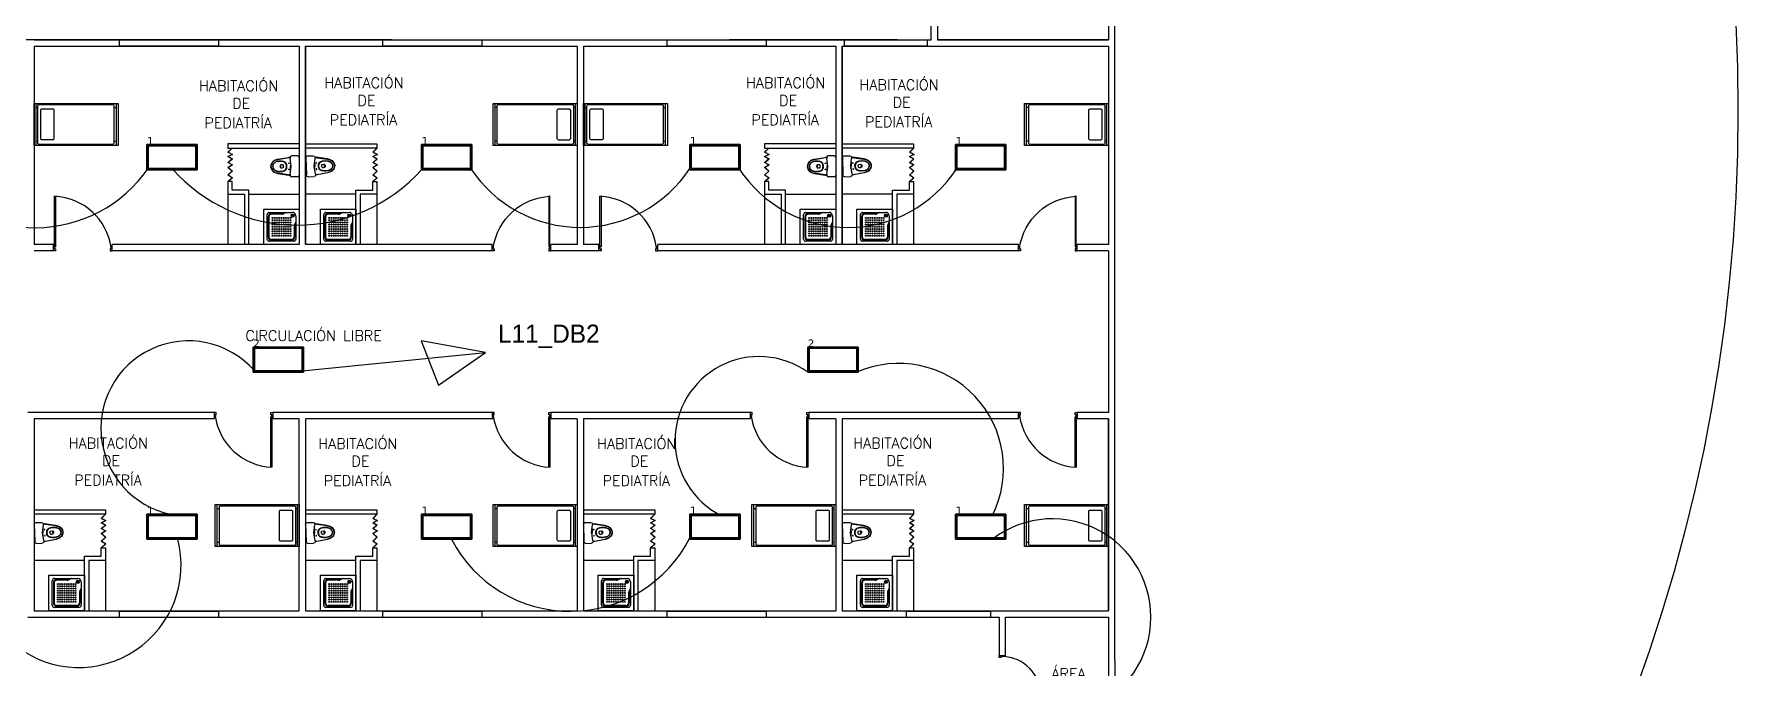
# Model space of a CAD drawing. Header units: metres. Extents: x -24 to 527, y -154 to 95.
# Drawn here: x 68.21 to 108.77, y 16.64 to 31.73 of the extents above; entities that cross this region are included whole.
import ezdxf

# ---------------------------------------------------------------- set-up
doc = ezdxf.new("R2010")
doc.units = ezdxf.units.M
doc.header["$MEASUREMENT"] = 0
for name, color, linetype in [('AN-TEXTO', 3, 'Continuous'), ('AR-MOBILIRIO', 1, 'Continuous'), ('AR-MUROS', 6, 'Continuous'), ('AR-PUERTAS', 2, 'Continuous'), ('AR-VENTANAS', 2, 'Continuous'), ('S.H.', 2, 'Continuous')]:
    doc.layers.add(name, color=color, linetype=linetype)
doc.styles.add('REGULAR-2.5', font='romans.shx', dxfattribs={"height": 2.5})
doc.styles.add('TableTextStyle', font='')
doc.styles.get('TableTextStyle').set_extended_font_data('VERDANA.TTF')

# ---------------------------------------------------------------- blocks, each defined once
blk = doc.blocks.new('31643339')
at = {"layer": 'AR-MOBILIRIO'}
for p, q in [((0.038, 0.5), (0.038, -0.5)), ((1.95, 0.5), (1.95, -0.5)), ((0.038, 0.4), (0.087, 0.4)), ((1.9, 0.4), (1.95, 0.4)), ((0.038, -0.4), (0.087, -0.4)), ((1.9, -0.4), (1.95, -0.4))]:
    blk.add_line(p, q, dxfattribs=at)
blk.add_lwpolyline([(0, -0.5), (0, 0.5), (2, 0.5), (2, -0.5)], close=True, dxfattribs=at)
for points in [[(1.87, 0.475, -0.414214), (1.9, 0.445), (1.9, -0.445, -0.414214), (1.87, -0.475), (0.117, -0.475, -0.414214), (0.087, -0.445), (0.087, 0.445, -0.414214), (0.117, 0.475)], [(0.15, -0.332, 0.414214), (0.18, -0.362), (0.447, -0.362, 0.414214), (0.477, -0.332), (0.477, 0.333, 0.414214), (0.447, 0.363), (0.18, 0.363, 0.414214), (0.15, 0.333)]]:
    blk.add_lwpolyline(points, format="xyb", close=True, dxfattribs=at)
blk = doc.blocks.new('AR-PUERTA 2')
at = {"layer": 'AR-PUERTAS', "linetype": 'Continuous'}
for points in [[(-1.354, -0.058), (-1.354, -0.008), (-1.329, -0.008), (-1.329, 0.042), (-1.379, 0.042), (-1.379, -0.058)], [(-0.029, -0.008), (-0.029, 0.042), (0.021, 0.042), (0.021, -0.058), (-0.004, -0.058), (-0.004, -0.008)], [(-0.004, -0.058), (-0.004, -1.258), (-0.029, -1.258), (-0.029, -0.058)]]:
    blk.add_lwpolyline(points, close=True, dxfattribs=at)
blk.add_arc((0.061, 0.169), 1.428, 188.1236, 267.3924, dxfattribs=at)
blk = doc.blocks.new('AR-PUERTA ACORDION')
at = {"layer": 'AR-PUERTAS'}
blk.add_lwpolyline([(-0.386, 0.049), (-0.288, -0.046), (-0.235, 0.057), (-0.185, -0.044), (-0.129, 0.054), (-0.046, -0.045), (0.01, 0.056), (0.073, -0.046), (0.158, 0.053), (0.252, -0.046), (0.317, 0.054), (0.41, -0.047), (0.41, -0.054), (0.318, 0.046), (0.253, -0.054), (0.158, 0.046), (0.072, -0.054), (0.01, 0.046), (-0.045, -0.054), (-0.128, 0.046), (-0.185, -0.054), (-0.235, 0.046), (-0.287, -0.054), (-0.39, 0.046)], close=True, dxfattribs=at)
blk = doc.blocks.new('A$C05366594')
at = {"layer": 'AR-MOBILIRIO', "linetype": 'Continuous'}
for p, q in [((0, 0), (0, 0.72)), ((0, 0.72), (0.72, 0.72)), ((0.72, 0.72), (0.72, 0)), ((0.068, 0.113), (0.068, 0.608)), ((0.09, 0.563), (0.09, 0.158)), ((0.113, 0.653), (0.585, 0.653)), ((0.367, 0.63), (0.158, 0.63)), ((0.428, 0.653), (0.397, 0.637)), ((0.63, 0.367), (0.63, 0.158)), ((0.653, 0.428), (0.637, 0.397)), ((0.653, 0.585), (0.653, 0.113)), ((0.72, 0), (0, 0)), ((0.608, 0.068), (0.113, 0.068)), ((0.563, 0.09), (0.158, 0.09))]:
    blk.add_line(p, q, dxfattribs=at)
at = {"layer": 'AR-MOBILIRIO', "color": 250}
for p, q in [((0.104, 0.563), (0.104, 0.158)), ((0.367, 0.617), (0.158, 0.617)), ((0.458, 0.653), (0.403, 0.625)), ((0.617, 0.367), (0.617, 0.158)), ((0.653, 0.458), (0.625, 0.403)), ((0.563, 0.104), (0.158, 0.104))]:
    blk.add_line(p, q, dxfattribs=at)
at = {"layer": 'AR-MOBILIRIO', "linetype": 'Continuous'}
for centre, major_axis, start_param, end_param in [((0.113, 0.608), (0.0318, 0.0318), 0.785398, 2.356194), ((0.158, 0.563), (0.0477, 0.0477), 0.785398, 2.356194), ((0.367, 0.698), (0.0477, 0.0477), 3.926991, 4.390638), ((0.585, 0.585), (0.0477, 0.0477), 5.497787, 7.068583), ((0.698, 0.367), (-0.0477, 0.0477), 0.321751, 0.785398), ((0.113, 0.113), (-0.0318, 0.0318), 0.785398, 2.356194), ((0.158, 0.158), (-0.0477, 0.0477), 0.785398, 2.356194), ((0.158, 0.158), (-0.0477, 0.0477), 0.785398, 2.356194), ((0.563, 0.158), (0.0477, 0.0477), 3.926991, 5.497787), ((0.608, 0.113), (-0.0318, 0.0318), 2.356194, 3.926991)]:
    blk.add_ellipse(centre, major_axis=major_axis, ratio=1, start_param=start_param, end_param=end_param, dxfattribs=at)
at = {"layer": 'AR-MOBILIRIO', "color": 250}
for centre, major_axis, start_param, end_param in [((0.158, 0.563), (-0.0382, 0.0382), -0.785398, 0.785398), ((0.18, 0.54), (-0.00636, 0.00636), -0.785398, 5.497787), ((0.18, 0.495), (-0.00636, 0.00636), -0.785398, 5.497787), ((0.18, 0.45), (-0.00636, 0.00636), -0.785398, 5.497787), ((0.18, 0.405), (-0.00636, 0.00636), -0.785398, 5.497787), ((0.18, 0.36), (-0.00636, 0.00636), -0.785398, 5.497787), ((0.225, 0.54), (0.00636, 0.00636), 0.785398, 7.068583), ((0.225, 0.495), (0.00636, 0.00636), 0.785398, 7.068583), ((0.225, 0.45), (0.00636, 0.00636), 0.785398, 7.068583), ((0.225, 0.405), (0.00636, 0.00636), 0.785398, 7.068583), ((0.225, 0.36), (0.00636, 0.00636), 0.785398, 7.068583), ((0.27, 0.54), (0.00636, 0.00636), 0.785398, 7.068583), ((0.27, 0.495), (0.00636, 0.00636), 0.785398, 7.068583), ((0.27, 0.45), (0.00636, 0.00636), 0.785398, 7.068583), ((0.27, 0.405), (0.00636, 0.00636), 0.785398, 7.068583), ((0.27, 0.36), (0.00636, 0.00636), 0.785398, 7.068583), ((0.315, 0.54), (-0.00636, 0.00636), -0.785398, 5.497787), ((0.315, 0.495), (-0.00636, 0.00636), -0.785398, 5.497787), ((0.315, 0.45), (-0.00636, 0.00636), -0.785398, 5.497787), ((0.315, 0.36), (-0.00636, 0.00636), -0.785398, 5.497787), ((0.315, 0.405), (-0.00636, 0.00636), -0.785398, 5.497787), ((0.36, 0.54), (-0.00636, 0.00636), -0.785398, 5.497787), ((0.36, 0.495), (-0.00636, 0.00636), -0.785398, 5.497787), ((0.36, 0.45), (-0.00636, 0.00636), -0.785398, 5.497787), ((0.36, 0.405), (-0.00636, 0.00636), -0.785398, 5.497787), ((0.36, 0.36), (-0.00636, 0.00636), -0.785398, 5.497787), ((0.367, 0.698), (0.0573, 0.0573), 3.926991, 4.390638), ((0.405, 0.54), (-0.00636, 0.00636), -0.785398, 5.497787), ((0.405, 0.495), (-0.00636, 0.00636), -0.785398, 5.497787), ((0.405, 0.45), (-0.00636, 0.00636), -0.785398, 5.497787), ((0.405, 0.405), (-0.00636, 0.00636), -0.785398, 5.497787), ((0.405, 0.36), (-0.00636, 0.00636), -0.785398, 5.497787), ((0.45, 0.54), (0.00636, 0.00636), 0.785398, 7.068583), ((0.45, 0.495), (0.00636, 0.00636), 0.785398, 7.068583), ((0.45, 0.45), (0.00636, 0.00636), 0.785398, 7.068583), ((0.45, 0.405), (0.00636, 0.00636), 0.785398, 7.068583), ((0.45, 0.36), (0.00636, 0.00636), 0.785398, 7.068583), ((0.495, 0.54), (0.00636, 0.00636), 0.785398, 7.068583), ((0.495, 0.495), (0.00636, 0.00636), 0.785398, 7.068583), ((0.495, 0.45), (0.00636, 0.00636), 0.785398, 7.068583), ((0.495, 0.405), (0.00636, 0.00636), 0.785398, 7.068583), ((0.495, 0.36), (0.00636, 0.00636), 0.785398, 7.068583), ((0.54, 0.54), (-0.00636, 0.00636), -0.785398, 5.497787), ((0.54, 0.495), (-0.00636, 0.00636), -0.785398, 5.497787), ((0.54, 0.45), (-0.00636, 0.00636), -0.785398, 5.497787), ((0.54, 0.36), (-0.00636, 0.00636), -0.785398, 5.497787), ((0.54, 0.405), (-0.00636, 0.00636), -0.785398, 5.497787), ((0.585, 0.585), (0.0223, 0.0223), 0.785398, 7.068583), ((0.585, 0.585), (-0.00955, 0.00955), -0.785398, 5.497787), ((0.576, 0.585), (0.00286, 0.00286), 0.785398, 7.068583), ((0.581, 0.592), (0.00286, 0.00286), 0.785398, 7.068583), ((0.581, 0.578), (0.00286, 0.00286), 0.785398, 7.068583), ((0.589, 0.592), (0.00286, 0.00286), 0.785398, 7.068583), ((0.589, 0.578), (0.00286, 0.00286), 0.785398, 7.068583), ((0.594, 0.585), (0.00286, 0.00286), 0.785398, 7.068583), ((0.698, 0.367), (-0.0573, 0.0573), 0.321751, 0.785398), ((0.158, 0.158), (-0.0382, 0.0382), 0.785398, 2.356194), ((0.158, 0.158), (0.0382, 0.0382), 2.356194, 3.926991), ((0.18, 0.315), (-0.00636, 0.00636), -0.785398, 5.497787), ((0.18, 0.27), (-0.00636, 0.00636), -0.785398, 5.497787), ((0.18, 0.225), (-0.00636, 0.00636), -0.785398, 5.497787), ((0.18, 0.18), (-0.00636, 0.00636), -0.785398, 5.497787), ((0.225, 0.315), (0.00636, 0.00636), 0.785398, 7.068583), ((0.225, 0.27), (0.00636, 0.00636), 0.785398, 7.068583), ((0.225, 0.225), (0.00636, 0.00636), 0.785398, 7.068583), ((0.225, 0.18), (0.00636, 0.00636), 0.785398, 7.068583), ((0.27, 0.315), (0.00636, 0.00636), 0.785398, 7.068583), ((0.27, 0.27), (0.00636, 0.00636), 0.785398, 7.068583), ((0.27, 0.225), (0.00636, 0.00636), 0.785398, 7.068583), ((0.27, 0.18), (0.00636, 0.00636), 0.785398, 7.068583), ((0.315, 0.315), (-0.00636, 0.00636), -0.785398, 5.497787), ((0.315, 0.27), (-0.00636, 0.00636), -0.785398, 5.497787), ((0.315, 0.225), (-0.00636, 0.00636), -0.785398, 5.497787), ((0.315, 0.18), (-0.00636, 0.00636), -0.785398, 5.497787), ((0.36, 0.315), (-0.00636, 0.00636), -0.785398, 5.497787), ((0.36, 0.27), (-0.00636, 0.00636), -0.785398, 5.497787), ((0.36, 0.225), (-0.00636, 0.00636), -0.785398, 5.497787), ((0.36, 0.18), (-0.00636, 0.00636), -0.785398, 5.497787), ((0.405, 0.315), (-0.00636, 0.00636), -0.785398, 5.497787), ((0.405, 0.27), (-0.00636, 0.00636), -0.785398, 5.497787), ((0.405, 0.225), (-0.00636, 0.00636), -0.785398, 5.497787), ((0.405, 0.18), (-0.00636, 0.00636), -0.785398, 5.497787), ((0.45, 0.315), (0.00636, 0.00636), 0.785398, 7.068583), ((0.45, 0.27), (0.00636, 0.00636), 0.785398, 7.068583), ((0.45, 0.225), (0.00636, 0.00636), 0.785398, 7.068583), ((0.45, 0.18), (0.00636, 0.00636), 0.785398, 7.068583), ((0.495, 0.315), (0.00636, 0.00636), 0.785398, 7.068583), ((0.495, 0.27), (0.00636, 0.00636), 0.785398, 7.068583), ((0.495, 0.225), (0.00636, 0.00636), 0.785398, 7.068583), ((0.495, 0.18), (0.00636, 0.00636), 0.785398, 7.068583), ((0.54, 0.315), (-0.00636, 0.00636), -0.785398, 5.497787), ((0.54, 0.27), (-0.00636, 0.00636), -0.785398, 5.497787), ((0.54, 0.225), (-0.00636, 0.00636), -0.785398, 5.497787), ((0.54, 0.18), (-0.00636, 0.00636), -0.785398, 5.497787), ((0.563, 0.158), (0.0382, 0.0382), 3.926991, 5.497787)]:
    blk.add_ellipse(centre, major_axis=major_axis, ratio=1, start_param=start_param, end_param=end_param, dxfattribs=at)
blk = doc.blocks.new('1p-toppiece')
at = {"layer": 'AR-MOBILIRIO'}
for p, q in [((-0.532, 0.174), (-0.265, 0.22)), ((-0.232, 0.219), (-0.531, 0.169)), ((-0.485, 0.003), (-0.485, 0.003)), ((-0.485, 0.003), (-0.485, 0.003)), ((-0.485, 0.003), (-0.485, 0.003)), ((-0.485, 0.003), (-0.485, 0.003)), ((-0.485, 0.003), (-0.485, 0.003)), ((-0.485, 0.003), (-0.485, 0.003)), ((-0.485, 0.003), (-0.485, 0.003)), ((-0.485, 0.003), (-0.485, 0.003)), ((-0.406, 0.039), (-0.443, 0.044)), ((-0.232, 0.22), (-0.232, 0.195)), ((-0.205, 0.008), (-0.232, 0.195)), ((-0.218, 0.098), (-0.218, 0.003)), ((-0.218, -0.093), (-0.218, 0.003)), ((-0.047, 0.26), (-0.192, 0.26)), ((-0.007, 0.22), (-0.007, -0.214)), ((-0.532, -0.169), (-0.265, -0.215)), ((-0.232, -0.214), (-0.531, -0.163)), ((-0.406, -0.034), (-0.443, -0.039)), ((-0.232, -0.189), (-0.205, -0.003)), ((-0.232, -0.189), (-0.232, -0.214)), ((-0.047, -0.254), (-0.192, -0.254))]:
    blk.add_line(p, q, dxfattribs=at)
blk.add_lwpolyline([(-0.467, -0.009, 0.139005), (-0.464, -0.009, 0.107089), (-0.461, -0.006, 0.080212), (-0.46, -0.002, 0.06796), (-0.459, 0.003, 0.06796), (-0.46, 0.007, 0.080212), (-0.461, 0.011, 0.107089), (-0.464, 0.014, 0.139005), (-0.467, 0.015, 0.139005), (-0.47, 0.014, 0.107089), (-0.473, 0.011, 0.080212), (-0.474, 0.007, 0.06796), (-0.475, 0.003, 0.06796), (-0.474, -0.002, 0.080212), (-0.473, -0.006, 0.107089), (-0.47, -0.009, 0.139005)], format="xyb", close=True, dxfattribs=at)
for centre in [(-0.26, 0.078), (-0.26, -0.072)]:
    blk.add_circle(centre, 0.008, dxfattribs=at)
for centre, radius, start, end in [((-0.545, -0.004), 0.165, 137.5273, 177.8064), ((-0.545, 0.009), 0.165, 182.1936, 222.4727), ((-0.545, -0.004), 0.159, 137.1746, 177.7477), ((-0.545, 0.009), 0.159, 182.2523, 222.8254), ((-0.518, -0.034), 0.206, 106.927, 136.493), ((-0.541, -0.003), 0.122, 134.1142, 177.24), ((-0.541, 0.008), 0.122, 182.76, 225.8858), ((-0.518, -0.034), 0.2, 106.5054, 136.1127), ((-0.541, -0.003), 0.115, 133.4423, 177.1285), ((-0.541, 0.008), 0.115, 182.8715, 226.5577), ((-0.519, -0.031), 0.157, 102.7254, 132.8308), ((-0.52, -0.03), 0.15, 101.8667, 132.1155), ((-0.482, -0.117), 0.296, 99.7929, 108.8085), ((-0.482, -0.12), 0.292, 99.5848, 108.4322), ((-0.482, -0.148), 0.279, 90.6669, 104.9929), ((-0.482, -0.156), 0.281, 90.6819, 104.1933), ((-0.474, -0.297), 0.428, 81.7587, 91.4179), ((-0.488, -0.362), 0.487, 81.705, 89.6761), ((-0.434, 0.003), 0.0456, 126.1832, 180), ((-0.434, 0.003), 0.0456, 180, 233.8168), ((-0.447, 0.019), 0.025, 82.2348, 126.1832), ((-0.434, -0.002), 0.123, 44.007, 82.2929), ((-0.431, -0.004), 0.132, 44.3018, 82.295), ((-0.408, 0.024), 0.015, 13.7696, 82.2348), ((-0.495, 0.003), 0.105, 0, 13.7696), ((-0.495, 0.003), 0.105, 346.2304, 0), ((-0.46, 0.006), 0.138, 358.6352, 34.0042), ((-0.46, -0.001), 0.138, 325.9958, 1.3648), ((-0.441, 0.008), 0.132, 357.4666, 37.446), ((-0.441, -0.003), 0.132, 322.554, 2.5334), ((-0.24, 0.073), 0.15, 87.0389, 99.7929), ((-0.192, 0.22), 0.04, 90, 180), ((-0.244, 0.003), 0.04, 351.6776, 8.3142), ((-0.047, 0.22), 0.04, 0, 90), ((-0.518, 0.039), 0.206, 223.507, 253.073), ((-0.518, 0.039), 0.2, 223.8873, 253.4946), ((-0.519, 0.036), 0.157, 227.1692, 257.2746), ((-0.52, 0.036), 0.15, 227.8845, 258.1333), ((-0.482, 0.122), 0.296, 251.1915, 260.2071), ((-0.482, 0.125), 0.292, 251.5678, 260.4152), ((-0.482, 0.153), 0.279, 255.0071, 269.3331), ((-0.482, 0.161), 0.281, 255.8067, 269.3181), ((-0.488, 0.368), 0.487, 270.3239, 278.295), ((-0.474, 0.302), 0.428, 268.5821, 278.2413), ((-0.447, -0.014), 0.025, 233.8168, 277.7652), ((-0.434, 0.007), 0.123, 277.7071, 315.993), ((-0.431, 0.009), 0.132, 277.705, 315.6982), ((-0.408, -0.019), 0.015, 277.7652, 346.2304), ((-0.24, -0.067), 0.15, 260.2071, 272.966), ((-0.192, -0.214), 0.04, 180, 270), ((-0.047, -0.214), 0.04, 270, 360)]:
    blk.add_arc(centre, radius, start, end, dxfattribs=at)
blk = doc.blocks.new('AR-PUERTA 1')
at = {"layer": 'AR-PUERTAS', "linetype": 'Continuous'}
for points in [[(0.954, 0.033), (0.954, 0.958), (0.929, 0.958), (0.929, 0.033)], [(0.004, 0.058), (0.004, 0.008), (0.029, 0.008), (0.029, -0.042), (-0.021, -0.042), (-0.021, 0.058)], [(0.929, 0.008), (0.929, -0.042), (0.979, -0.042), (0.979, 0.058), (0.954, 0.058), (0.954, 0.008)]]:
    blk.add_lwpolyline(points, close=True, dxfattribs=at)
blk.add_arc((0.954, 0.008), 0.949, 89.9989, 178.4932, dxfattribs=at)

msp = doc.modelspace()

# ---------------------------------------------------------------- linework, layer by layer
at = {"layer": 'AR-MUROS'}
for p, q in [((68.215, 31.59), (81.288, 31.59)), ((68.215, 31.44), (71.333, 31.44)), ((71.333, 31.44), (74.526, 31.44)), ((74.526, 31.44), (74.526, 26.718)), ((74.676, 31.44), (74.676, 26.718)), ((74.676, 26.718), (74.676, 31.44)), ((74.676, 31.44), (77.87, 31.44)), ((77.87, 31.44), (81.139, 31.44)), ((81.139, 31.44), (81.139, 26.718)), ((81.289, 31.44), (84.107, 31.44)), ((81.289, 31.44), (81.289, 26.718)), ((84.107, 31.44), (87.3, 31.44)), ((87.3, 31.44), (87.3, 26.718)), ((87.45, 31.44), (87.45, 26.718)), ((87.45, 26.718), (87.45, 31.44)), ((87.45, 31.44), (90.643, 31.44)), ((90.643, 31.44), (93.79, 31.44)), ((74.526, 29.118), (72.827, 29.118)), ((72.827, 29.118), (72.827, 29.018)), ((72.827, 29.018), (74.526, 29.018)), ((74.676, 29.118), (76.376, 29.118)), ((76.376, 29.018), (74.676, 29.018)), ((76.376, 29.118), (76.376, 29.018)), ((87.3, 29.118), (85.601, 29.118)), ((85.601, 29.118), (85.601, 29.018)), ((85.601, 29.018), (87.3, 29.018)), ((87.45, 29.118), (89.149, 29.118)), ((89.149, 29.018), (87.45, 29.018)), ((89.149, 29.118), (89.149, 29.018)), ((72.927, 28.218), (72.827, 28.218)), ((72.827, 28.218), (72.827, 27.918)), ((72.927, 28.018), (72.927, 28.218)), ((73.326, 28.018), (72.927, 28.018)), ((73.326, 26.718), (73.326, 28.018)), ((75.876, 26.718), (75.876, 28.018)), ((75.876, 28.018), (76.276, 28.018)), ((76.276, 28.018), (76.276, 28.218)), ((76.276, 28.218), (76.376, 28.218)), ((76.376, 28.218), (76.376, 27.918)), ((85.701, 28.218), (85.601, 28.218)), ((85.601, 28.218), (85.601, 27.918)), ((85.701, 28.018), (85.701, 28.218)), ((86.1, 28.018), (85.701, 28.018)), ((86.1, 26.718), (86.1, 28.018)), ((88.65, 26.718), (88.65, 28.018)), ((88.65, 28.018), (89.049, 28.018)), ((89.049, 28.018), (89.049, 28.218)), ((89.049, 28.218), (89.149, 28.218)), ((89.149, 28.218), (89.149, 27.918)), ((72.827, 27.918), (72.827, 26.718)), ((72.827, 27.918), (73.226, 27.918)), ((73.226, 27.918), (73.226, 26.718)), ((73.326, 27.918), (74.526, 27.918)), ((75.876, 27.918), (74.676, 27.918)), ((76.376, 27.918), (75.976, 27.918)), ((75.976, 27.918), (75.976, 26.718)), ((76.376, 27.918), (76.376, 26.718)), ((85.601, 27.918), (85.601, 26.718)), ((85.601, 27.918), (86, 27.918)), ((86, 27.918), (86, 26.718)), ((86.1, 27.918), (87.3, 27.918)), ((88.65, 27.918), (87.45, 27.918)), ((89.149, 27.918), (88.75, 27.918)), ((88.75, 27.918), (88.75, 26.718)), ((89.149, 27.918), (89.149, 26.718)), ((68.676, 26.718), (68.215, 26.718)), ((68.676, 26.568), (68.215, 26.568)), ((71.483, 26.718), (70.076, 26.718)), ((79.119, 26.568), (70.076, 26.568)), ((74.526, 26.718), (71.483, 26.718)), ((77.87, 26.718), (74.676, 26.718)), ((79.119, 26.718), (77.87, 26.718)), ((81.139, 26.718), (80.519, 26.718)), ((81.289, 26.568), (80.519, 26.568)), ((81.66, 26.718), (81.289, 26.718)), ((81.66, 26.568), (81.289, 26.568)), ((84.257, 26.718), (83.06, 26.718)), ((91.648, 26.568), (83.06, 26.568)), ((90.643, 26.718), (84.257, 26.718)), ((91.648, 26.718), (90.643, 26.718)), ((93.79, 26.718), (93.048, 26.718)), ((93.79, 26.568), (93.048, 26.568)), ((79.144, 22.568), (79.144, 22.718)), ((80.519, 22.718), (80.519, 22.568)), ((91.648, 22.568), (91.648, 22.718)), ((93.048, 22.718), (93.048, 22.568)), ((81.139, 22.568), (81.139, 17.995)), ((81.289, 22.568), (81.289, 17.995)), ((87.3, 22.568), (87.3, 17.995)), ((87.45, 22.568), (87.45, 17.995)), ((68.215, 20.401), (69.914, 20.401)), ((69.914, 20.301), (68.215, 20.301)), ((69.914, 20.401), (69.914, 20.301)), ((74.676, 20.401), (76.376, 20.401)), ((76.376, 20.301), (74.676, 20.301)), ((76.376, 20.401), (76.376, 20.301)), ((81.289, 20.401), (82.988, 20.401)), ((82.988, 20.301), (81.289, 20.301)), ((82.988, 20.401), (82.988, 20.301)), ((87.45, 20.401), (89.149, 20.401)), ((89.149, 20.301), (87.45, 20.301)), ((89.149, 20.401), (89.149, 20.301)), ((69.814, 19.301), (69.814, 19.501)), ((69.814, 19.501), (69.914, 19.501)), ((69.914, 19.501), (69.914, 19.201)), ((76.276, 19.301), (76.276, 19.501)), ((76.276, 19.501), (76.376, 19.501)), ((76.376, 19.501), (76.376, 19.201)), ((82.888, 19.301), (82.888, 19.501)), ((82.888, 19.501), (82.988, 19.501)), ((82.988, 19.501), (82.988, 19.201)), ((89.049, 19.301), (89.049, 19.501)), ((89.049, 19.501), (89.149, 19.501)), ((89.149, 19.501), (89.149, 19.201)), ((69.415, 19.201), (68.215, 19.201)), ((69.415, 18.001), (69.415, 19.301)), ((69.415, 19.301), (69.814, 19.301)), ((69.914, 19.201), (69.515, 19.201)), ((69.515, 19.201), (69.515, 18.001)), ((69.914, 19.201), (69.914, 18.001)), ((75.876, 19.201), (74.676, 19.201)), ((75.876, 18.001), (75.876, 19.301)), ((75.876, 19.301), (76.276, 19.301)), ((76.376, 19.201), (75.976, 19.201)), ((75.976, 19.201), (75.976, 18.001)), ((76.376, 19.201), (76.376, 18.001)), ((82.489, 19.201), (81.289, 19.201)), ((82.489, 18.001), (82.489, 19.301)), ((82.489, 19.301), (82.888, 19.301)), ((82.988, 19.201), (82.589, 19.201)), ((82.589, 19.201), (82.589, 18.001)), ((82.988, 19.201), (82.988, 18.001)), ((88.65, 19.201), (87.45, 19.201)), ((88.65, 18.001), (88.65, 19.301)), ((88.65, 19.301), (89.049, 19.301)), ((89.149, 19.201), (88.75, 19.201)), ((88.75, 19.201), (88.75, 18.001)), ((89.149, 19.201), (89.149, 18.001))]:
    msp.add_line(p, q, dxfattribs=at)
for points in [[(93.94, 16.816), (93.94, 56.447), (0, 56.447), (0, 52.137)], [(93.79, 35.59), (93.79, 31.59)], [(93.79, 35.59), (93.79, 31.59)], [(80.989, 31.59), (89.566, 31.59), (89.566, 32.693), (89.716, 32.693), (89.716, 31.59), (93.79, 31.59), (89.716, 31.59)], [(76.72, 31.59), (55.141, 31.59), (55.141, 27.957)], [(68.215, 31.44), (68.215, 26.718)], [(76.72, 31.59), (79.744, 31.59)], [(79.744, 31.59), (84.767, 31.59)], [(88.767, 31.59), (84.767, 31.59)], [(88.767, 31.59), (89.566, 31.59)], [(93.79, 31.44), (93.79, 26.718)], [(93.79, 31.44), (93.79, 26.718)], [(68.676, 26.568), (68.676, 26.718)], [(70.076, 26.568), (70.076, 26.718)], [(79.119, 26.568), (79.119, 26.718)], [(80.519, 26.568), (80.519, 26.718)], [(81.66, 26.568), (81.66, 26.718)], [(83.06, 26.568), (83.06, 26.718)], [(91.648, 26.568), (91.648, 26.718)], [(93.048, 26.568), (93.048, 26.718)], [(93.79, 26.568), (93.79, 22.718)], [(72.498, 22.718), (68.065, 22.718)], [(72.498, 22.718), (72.498, 22.568)], [(79.144, 22.718), (73.898, 22.718)], [(73.898, 22.718), (73.898, 22.568)], [(85.257, 22.718), (80.519, 22.718)], [(85.257, 22.718), (85.257, 22.568)], [(91.648, 22.718), (86.657, 22.718)], [(86.657, 22.718), (86.657, 22.568)], [(93.791, 22.718), (93.048, 22.718)], [(72.498, 22.568), (68.215, 22.568), (68.215, 17.995), (74.526, 17.995), (74.526, 22.568), (73.898, 22.568)], [(79.144, 22.568), (74.676, 22.568), (74.676, 17.995)], [(81.139, 22.568), (80.519, 22.568)], [(85.257, 22.568), (81.289, 22.568)], [(87.3, 22.568), (86.657, 22.568)], [(91.648, 22.568), (87.45, 22.568)], [(93.79, 22.568), (93.048, 22.568)], [(93.79, 22.568), (93.79, 17.995)], [(93.79, 17.995), (93.79, 22.568)], [(74.676, 17.995), (81.139, 17.995)], [(81.289, 17.995), (87.3, 17.995)], [(87.45, 17.995), (93.79, 17.995)], [(68.065, 17.845), (74.526, 17.845), (91.185, 17.845)], [(91.185, 17.845), (91.185, 16.938), (91.26, 16.938), (91.335, 16.938), (91.335, 17.845)], [(91.335, 17.845), (93.79, 17.845)], [(93.79, 17.845), (93.79, 16.816), (93.79, 13.845)], [(93.94, 16.816), (93.94, 0), (6, 0)]]:
    msp.add_lwpolyline(points, dxfattribs=at)
at = {"layer": 'AR-PUERTAS'}
for p, q in [((78.957, 24.152), (77.429, 24.428)), ((77.429, 24.428), (77.838, 23.37)), ((74.599, 23.713), (78.957, 24.152)), ((77.838, 23.37), (78.957, 24.152))]:
    msp.add_line(p, q, dxfattribs=at)
msp.add_circle((68.692, 29.912), 40.081, dxfattribs=at)
for centre, radius, start, end in [((68.236, 30.402), 3.282, 215.4157, 325.2245), ((74.483, 31.161), 3.977, 221.4096, 318.0115), ((81.216, 30.26), 3.131, 213.5363, 326.4637), ((87.587, 30.227), 3.1, 213.1768, 326.8232), ((71.89, 22.341), 2.086, 41.1216, 262.9665), ((85.472, 22.052), 2.001, 54.5747, 242.927), ((88.793, 21.391), 2.498, 333.3345, 113.4521), ((92.457, 17.847), 2.343, 283.1546, 127.6377), ((69.278, 19.087), 2.436, 161.8382, 14.6451), ((80.978, 21.176), 3.189, 207.5165, 333.2421)]:
    msp.add_arc(centre, radius, start, end, dxfattribs=at)
at = {"layer": 'AR-VENTANAS'}
for points in [[(70.249, 31.59), (72.606, 31.59), (72.606, 31.44), (70.249, 31.44)], [(76.515, 31.59), (78.872, 31.59), (78.872, 31.44), (76.515, 31.44)], [(83.283, 31.59), (85.64, 31.59), (85.64, 31.44), (83.283, 31.44)], [(87.509, 31.59), (89.474, 31.59), (89.474, 31.44), (87.509, 31.44)], [(70.249, 17.994), (72.606, 17.994), (72.606, 17.844), (70.249, 17.844)], [(76.515, 17.994), (78.872, 17.994), (78.872, 17.844), (76.515, 17.844)], [(83.283, 17.994), (85.64, 17.994), (85.64, 17.844), (83.283, 17.844)], [(88.978, 17.994), (90.979, 17.994), (90.979, 17.844), (88.978, 17.844)]]:
    msp.add_lwpolyline(points, close=True, dxfattribs=at)
at = {"layer": 'Defpoints'}
for points in [[(72.099, 29.098, 0), (70.902, 29.098, 0)], [(70.902, 29.098, 0), (70.902, 29.098, 0)], [(70.902, 29.098, 0), (72.099, 29.098, 0)], [(70.902, 29.098, 0), (70.902, 28.501, 0)], [(70.902, 28.501, 0), (70.902, 29.098, 0)], [(70.902, 29.098, 0), (70.902, 29.098, 0)], [(70.902, 28.501, 0), (70.902, 29.098, 0)], [(70.902, 29.098, 0), (72.099, 29.098, 0)], [(70.902, 29.098, 0), (70.902, 28.501, 0)], [(72.099, 29.098, 0), (70.902, 29.098, 0)], [(72.069, 29.068, 0), (70.932, 29.068, 0)], [(70.932, 29.068, 0), (70.932, 28.531, 0)], [(70.932, 29.068, 0), (72.069, 29.068, 0)], [(70.932, 28.531, 0), (70.932, 29.068, 0)], [(72.069, 28.531, 0), (72.069, 29.068, 0)], [(72.069, 29.068, 0), (72.069, 28.531, 0)], [(72.099, 29.098, 0), (72.099, 29.098, 0)], [(72.099, 28.501, 0), (72.099, 29.098, 0)], [(72.099, 29.098, 0), (72.099, 29.098, 0)], [(72.099, 29.098, 0), (72.099, 28.501, 0)], [(72.099, 29.098, 0), (72.099, 28.501, 0)], [(72.099, 28.501, 0), (72.099, 29.098, 0)], [(78.636, 29.098, 0), (77.439, 29.098, 0)], [(77.439, 29.098, 0), (77.439, 29.098, 0)], [(77.439, 29.098, 0), (78.636, 29.098, 0)], [(77.439, 29.098, 0), (77.439, 28.501, 0)], [(77.439, 28.501, 0), (77.439, 29.098, 0)], [(77.439, 29.098, 0), (77.439, 29.098, 0)], [(77.439, 28.501, 0), (77.439, 29.098, 0)], [(77.439, 29.098, 0), (78.636, 29.098, 0)], [(77.439, 29.098, 0), (77.439, 28.501, 0)], [(78.636, 29.098, 0), (77.439, 29.098, 0)], [(78.606, 29.068, 0), (77.469, 29.068, 0)], [(77.469, 29.068, 0), (77.469, 28.531, 0)], [(77.469, 29.068, 0), (78.606, 29.068, 0)], [(77.469, 28.531, 0), (77.469, 29.068, 0)], [(78.606, 28.531, 0), (78.606, 29.068, 0)], [(78.606, 29.068, 0), (78.606, 28.531, 0)], [(78.636, 29.098, 0), (78.636, 29.098, 0)], [(78.636, 28.501, 0), (78.636, 29.098, 0)], [(78.636, 29.098, 0), (78.636, 29.098, 0)], [(78.636, 29.098, 0), (78.636, 28.501, 0)], [(78.636, 29.098, 0), (78.636, 28.501, 0)], [(78.636, 28.501, 0), (78.636, 29.098, 0)], [(85.023, 29.098, 0), (83.826, 29.098, 0)], [(83.826, 29.098, 0), (83.826, 29.098, 0)], [(83.826, 29.098, 0), (85.023, 29.098, 0)], [(83.826, 29.098, 0), (83.826, 28.501, 0)], [(83.826, 28.501, 0), (83.826, 29.098, 0)], [(83.826, 29.098, 0), (83.826, 29.098, 0)], [(83.826, 28.501, 0), (83.826, 29.098, 0)], [(83.826, 29.098, 0), (85.023, 29.098, 0)], [(83.826, 29.098, 0), (83.826, 28.501, 0)], [(85.023, 29.098, 0), (83.826, 29.098, 0)], [(84.993, 29.068, 0), (83.856, 29.068, 0)], [(83.856, 29.068, 0), (83.856, 28.531, 0)], [(83.856, 29.068, 0), (84.993, 29.068, 0)], [(83.856, 28.531, 0), (83.856, 29.068, 0)], [(84.993, 28.531, 0), (84.993, 29.068, 0)], [(84.993, 29.068, 0), (84.993, 28.531, 0)], [(85.023, 29.098, 0), (85.023, 29.098, 0)], [(85.023, 28.501, 0), (85.023, 29.098, 0)], [(85.023, 29.098, 0), (85.023, 29.098, 0)], [(85.023, 29.098, 0), (85.023, 28.501, 0)], [(85.023, 29.098, 0), (85.023, 28.501, 0)], [(85.023, 28.501, 0), (85.023, 29.098, 0)], [(91.348, 29.098, 0), (90.151, 29.098, 0)], [(90.151, 29.098, 0), (90.151, 29.098, 0)], [(90.151, 29.098, 0), (91.348, 29.098, 0)], [(90.151, 29.098, 0), (90.151, 28.501, 0)], [(90.151, 28.501, 0), (90.151, 29.098, 0)], [(90.151, 29.098, 0), (90.151, 29.098, 0)], [(90.151, 28.501, 0), (90.151, 29.098, 0)], [(90.151, 29.098, 0), (91.348, 29.098, 0)], [(90.151, 29.098, 0), (90.151, 28.501, 0)], [(91.348, 29.098, 0), (90.151, 29.098, 0)], [(91.318, 29.068, 0), (90.181, 29.068, 0)], [(90.181, 29.068, 0), (90.181, 28.531, 0)], [(90.181, 29.068, 0), (91.318, 29.068, 0)], [(90.181, 28.531, 0), (90.181, 29.068, 0)], [(91.318, 28.531, 0), (91.318, 29.068, 0)], [(91.318, 29.068, 0), (91.318, 28.531, 0)], [(91.348, 29.098, 0), (91.348, 29.098, 0)], [(91.348, 28.501, 0), (91.348, 29.098, 0)], [(91.348, 29.098, 0), (91.348, 29.098, 0)], [(91.348, 29.098, 0), (91.348, 28.501, 0)], [(91.348, 29.098, 0), (91.348, 28.501, 0)], [(91.348, 28.501, 0), (91.348, 29.098, 0)], [(70.902, 28.501, 0), (70.902, 28.501, 0)], [(70.902, 28.501, 0), (72.099, 28.501, 0)], [(72.099, 28.501, 0), (70.902, 28.501, 0)], [(70.902, 28.501, 0), (70.902, 28.501, 0)], [(72.099, 28.501, 0), (70.902, 28.501, 0)], [(70.902, 28.501, 0), (72.099, 28.501, 0)], [(70.932, 28.531, 0), (72.069, 28.531, 0)], [(72.069, 28.531, 0), (70.932, 28.531, 0)], [(72.099, 28.501, 0), (72.099, 28.501, 0)], [(72.099, 28.501, 0), (72.099, 28.501, 0)], [(77.439, 28.501, 0), (77.439, 28.501, 0)], [(77.439, 28.501, 0), (78.636, 28.501, 0)], [(78.636, 28.501, 0), (77.439, 28.501, 0)], [(77.439, 28.501, 0), (77.439, 28.501, 0)], [(78.636, 28.501, 0), (77.439, 28.501, 0)], [(77.439, 28.501, 0), (78.636, 28.501, 0)], [(77.469, 28.531, 0), (78.606, 28.531, 0)], [(78.606, 28.531, 0), (77.469, 28.531, 0)], [(78.636, 28.501, 0), (78.636, 28.501, 0)], [(78.636, 28.501, 0), (78.636, 28.501, 0)], [(83.826, 28.501, 0), (83.826, 28.501, 0)], [(83.826, 28.501, 0), (85.023, 28.501, 0)], [(85.023, 28.501, 0), (83.826, 28.501, 0)], [(83.826, 28.501, 0), (83.826, 28.501, 0)], [(85.023, 28.501, 0), (83.826, 28.501, 0)], [(83.826, 28.501, 0), (85.023, 28.501, 0)], [(83.856, 28.531, 0), (84.993, 28.531, 0)], [(84.993, 28.531, 0), (83.856, 28.531, 0)], [(85.023, 28.501, 0), (85.023, 28.501, 0)], [(85.023, 28.501, 0), (85.023, 28.501, 0)], [(90.151, 28.501, 0), (90.151, 28.501, 0)], [(90.151, 28.501, 0), (91.348, 28.501, 0)], [(91.348, 28.501, 0), (90.151, 28.501, 0)], [(90.151, 28.501, 0), (90.151, 28.501, 0)], [(91.348, 28.501, 0), (90.151, 28.501, 0)], [(90.151, 28.501, 0), (91.348, 28.501, 0)], [(90.181, 28.531, 0), (91.318, 28.531, 0)], [(91.318, 28.531, 0), (90.181, 28.531, 0)], [(91.348, 28.501, 0), (91.348, 28.501, 0)], [(91.348, 28.501, 0), (91.348, 28.501, 0)], [(74.629, 24.28, 0), (73.432, 24.28, 0)], [(73.432, 24.28, 0), (73.432, 24.28, 0)], [(73.432, 24.28, 0), (74.629, 24.28, 0)], [(73.432, 24.28, 0), (73.432, 23.683, 0)], [(73.432, 23.683, 0), (73.432, 24.28, 0)], [(73.432, 24.28, 0), (73.432, 24.28, 0)], [(73.432, 23.683, 0), (73.432, 24.28, 0)], [(73.432, 24.28, 0), (74.629, 24.28, 0)], [(73.432, 24.28, 0), (73.432, 23.683, 0)], [(74.629, 24.28, 0), (73.432, 24.28, 0)], [(74.599, 24.25, 0), (73.462, 24.25, 0)], [(73.462, 24.25, 0), (73.462, 23.713, 0)], [(73.462, 24.25, 0), (74.599, 24.25, 0)], [(73.462, 23.713, 0), (73.462, 24.25, 0)], [(74.599, 23.713, 0), (74.599, 24.25, 0)], [(74.599, 24.25, 0), (74.599, 23.713, 0)], [(74.629, 24.28, 0), (74.629, 24.28, 0)], [(74.629, 23.683, 0), (74.629, 24.28, 0)], [(74.629, 24.28, 0), (74.629, 24.28, 0)], [(74.629, 24.28, 0), (74.629, 23.683, 0)], [(74.629, 24.28, 0), (74.629, 23.683, 0)], [(74.629, 23.683, 0), (74.629, 24.28, 0)], [(87.829, 24.28, 0), (86.632, 24.28, 0)], [(86.632, 24.28, 0), (86.632, 24.28, 0)], [(86.632, 24.28, 0), (87.829, 24.28, 0)], [(86.632, 24.28, 0), (86.632, 23.683, 0)], [(86.632, 23.683, 0), (86.632, 24.28, 0)], [(86.632, 24.28, 0), (86.632, 24.28, 0)], [(86.632, 23.683, 0), (86.632, 24.28, 0)], [(86.632, 24.28, 0), (87.829, 24.28, 0)], [(86.632, 24.28, 0), (86.632, 23.683, 0)], [(87.829, 24.28, 0), (86.632, 24.28, 0)], [(87.799, 24.25, 0), (86.662, 24.25, 0)], [(86.662, 24.25, 0), (86.662, 23.713, 0)], [(86.662, 24.25, 0), (87.799, 24.25, 0)], [(86.662, 23.713, 0), (86.662, 24.25, 0)], [(87.799, 23.713, 0), (87.799, 24.25, 0)], [(87.799, 24.25, 0), (87.799, 23.713, 0)], [(87.829, 24.28, 0), (87.829, 24.28, 0)], [(87.829, 23.683, 0), (87.829, 24.28, 0)], [(87.829, 24.28, 0), (87.829, 24.28, 0)], [(87.829, 24.28, 0), (87.829, 23.683, 0)], [(87.829, 24.28, 0), (87.829, 23.683, 0)], [(87.829, 23.683, 0), (87.829, 24.28, 0)], [(73.432, 23.683, 0), (73.432, 23.683, 0)], [(73.432, 23.683, 0), (74.629, 23.683, 0)], [(74.629, 23.683, 0), (73.432, 23.683, 0)], [(73.432, 23.683, 0), (73.432, 23.683, 0)], [(74.629, 23.683, 0), (73.432, 23.683, 0)], [(73.432, 23.683, 0), (74.629, 23.683, 0)], [(73.462, 23.713, 0), (74.599, 23.713, 0)], [(74.599, 23.713, 0), (73.462, 23.713, 0)], [(74.629, 23.683, 0), (74.629, 23.683, 0)], [(74.629, 23.683, 0), (74.629, 23.683, 0)], [(86.632, 23.683, 0), (86.632, 23.683, 0)], [(86.632, 23.683, 0), (87.829, 23.683, 0)], [(87.829, 23.683, 0), (86.632, 23.683, 0)], [(86.632, 23.683, 0), (86.632, 23.683, 0)], [(87.829, 23.683, 0), (86.632, 23.683, 0)], [(86.632, 23.683, 0), (87.829, 23.683, 0)], [(86.662, 23.713, 0), (87.799, 23.713, 0)], [(87.799, 23.713, 0), (86.662, 23.713, 0)], [(87.829, 23.683, 0), (87.829, 23.683, 0)], [(87.829, 23.683, 0), (87.829, 23.683, 0)], [(72.099, 20.3, 0), (70.902, 20.3, 0)], [(70.902, 20.3, 0), (70.902, 20.3, 0)], [(70.902, 20.3, 0), (72.099, 20.3, 0)], [(70.902, 20.3, 0), (70.902, 19.703, 0)], [(70.902, 19.703, 0), (70.902, 20.3, 0)], [(70.902, 20.3, 0), (70.902, 20.3, 0)], [(70.902, 19.703, 0), (70.902, 20.3, 0)], [(70.902, 20.3, 0), (72.099, 20.3, 0)], [(70.902, 20.3, 0), (70.902, 19.703, 0)], [(72.099, 20.3, 0), (70.902, 20.3, 0)], [(72.099, 20.3, 0), (72.099, 20.3, 0)], [(72.099, 19.703, 0), (72.099, 20.3, 0)], [(72.099, 20.3, 0), (72.099, 20.3, 0)], [(72.099, 20.3, 0), (72.099, 19.703, 0)], [(72.099, 20.3, 0), (72.099, 19.703, 0)], [(72.099, 19.703, 0), (72.099, 20.3, 0)], [(78.636, 20.3, 0), (77.439, 20.3, 0)], [(77.439, 20.3, 0), (77.439, 20.3, 0)], [(77.439, 20.3, 0), (78.636, 20.3, 0)], [(77.439, 20.3, 0), (77.439, 19.703, 0)], [(77.439, 19.703, 0), (77.439, 20.3, 0)], [(77.439, 20.3, 0), (77.439, 20.3, 0)], [(77.439, 19.703, 0), (77.439, 20.3, 0)], [(77.439, 20.3, 0), (78.636, 20.3, 0)], [(77.439, 20.3, 0), (77.439, 19.703, 0)], [(78.636, 20.3, 0), (77.439, 20.3, 0)], [(78.636, 20.3, 0), (78.636, 20.3, 0)], [(78.636, 19.703, 0), (78.636, 20.3, 0)], [(78.636, 20.3, 0), (78.636, 20.3, 0)], [(78.636, 20.3, 0), (78.636, 19.703, 0)], [(78.636, 20.3, 0), (78.636, 19.703, 0)], [(78.636, 19.703, 0), (78.636, 20.3, 0)], [(85.023, 20.3, 0), (83.826, 20.3, 0)], [(83.826, 20.3, 0), (83.826, 20.3, 0)], [(83.826, 20.3, 0), (85.023, 20.3, 0)], [(83.826, 20.3, 0), (83.826, 19.703, 0)], [(83.826, 19.703, 0), (83.826, 20.3, 0)], [(83.826, 20.3, 0), (83.826, 20.3, 0)], [(83.826, 19.703, 0), (83.826, 20.3, 0)], [(83.826, 20.3, 0), (85.023, 20.3, 0)], [(83.826, 20.3, 0), (83.826, 19.703, 0)], [(85.023, 20.3, 0), (83.826, 20.3, 0)], [(85.023, 20.3, 0), (85.023, 20.3, 0)], [(85.023, 19.703, 0), (85.023, 20.3, 0)], [(85.023, 20.3, 0), (85.023, 20.3, 0)], [(85.023, 20.3, 0), (85.023, 19.703, 0)], [(85.023, 20.3, 0), (85.023, 19.703, 0)], [(85.023, 19.703, 0), (85.023, 20.3, 0)], [(91.348, 20.3, 0), (90.151, 20.3, 0)], [(90.151, 20.3, 0), (90.151, 20.3, 0)], [(90.151, 20.3, 0), (91.348, 20.3, 0)], [(90.151, 20.3, 0), (90.151, 19.703, 0)], [(90.151, 19.703, 0), (90.151, 20.3, 0)], [(90.151, 20.3, 0), (90.151, 20.3, 0)], [(90.151, 19.703, 0), (90.151, 20.3, 0)], [(90.151, 20.3, 0), (91.348, 20.3, 0)], [(90.151, 20.3, 0), (90.151, 19.703, 0)], [(91.348, 20.3, 0), (90.151, 20.3, 0)], [(91.348, 20.3, 0), (91.348, 20.3, 0)], [(91.348, 19.703, 0), (91.348, 20.3, 0)], [(91.348, 20.3, 0), (91.348, 20.3, 0)], [(91.348, 20.3, 0), (91.348, 19.703, 0)], [(91.348, 20.3, 0), (91.348, 19.703, 0)], [(91.348, 19.703, 0), (91.348, 20.3, 0)], [(72.069, 20.27, 0), (70.932, 20.27, 0)], [(70.932, 20.27, 0), (70.932, 19.733, 0)], [(70.932, 20.27, 0), (72.069, 20.27, 0)], [(70.932, 19.733, 0), (70.932, 20.27, 0)], [(72.069, 19.733, 0), (72.069, 20.27, 0)], [(72.069, 20.27, 0), (72.069, 19.733, 0)], [(78.606, 20.27, 0), (77.469, 20.27, 0)], [(77.469, 20.27, 0), (77.469, 19.733, 0)], [(77.469, 20.27, 0), (78.606, 20.27, 0)], [(77.469, 19.733, 0), (77.469, 20.27, 0)], [(78.606, 19.733, 0), (78.606, 20.27, 0)], [(78.606, 20.27, 0), (78.606, 19.733, 0)], [(84.993, 20.27, 0), (83.856, 20.27, 0)], [(83.856, 20.27, 0), (83.856, 19.733, 0)], [(83.856, 20.27, 0), (84.993, 20.27, 0)], [(83.856, 19.733, 0), (83.856, 20.27, 0)], [(84.993, 19.733, 0), (84.993, 20.27, 0)], [(84.993, 20.27, 0), (84.993, 19.733, 0)], [(91.318, 20.27, 0), (90.181, 20.27, 0)], [(90.181, 20.27, 0), (90.181, 19.733, 0)], [(90.181, 20.27, 0), (91.318, 20.27, 0)], [(90.181, 19.733, 0), (90.181, 20.27, 0)], [(91.318, 19.733, 0), (91.318, 20.27, 0)], [(91.318, 20.27, 0), (91.318, 19.733, 0)], [(70.902, 19.703, 0), (70.902, 19.703, 0)], [(70.902, 19.703, 0), (72.099, 19.703, 0)], [(72.099, 19.703, 0), (70.902, 19.703, 0)], [(70.902, 19.703, 0), (70.902, 19.703, 0)], [(72.099, 19.703, 0), (70.902, 19.703, 0)], [(70.902, 19.703, 0), (72.099, 19.703, 0)], [(70.932, 19.733, 0), (72.069, 19.733, 0)], [(72.069, 19.733, 0), (70.932, 19.733, 0)], [(72.099, 19.703, 0), (72.099, 19.703, 0)], [(72.099, 19.703, 0), (72.099, 19.703, 0)], [(77.439, 19.703, 0), (77.439, 19.703, 0)], [(77.439, 19.703, 0), (78.636, 19.703, 0)], [(78.636, 19.703, 0), (77.439, 19.703, 0)], [(77.439, 19.703, 0), (77.439, 19.703, 0)], [(78.636, 19.703, 0), (77.439, 19.703, 0)], [(77.439, 19.703, 0), (78.636, 19.703, 0)], [(77.469, 19.733, 0), (78.606, 19.733, 0)], [(78.606, 19.733, 0), (77.469, 19.733, 0)], [(78.636, 19.703, 0), (78.636, 19.703, 0)], [(78.636, 19.703, 0), (78.636, 19.703, 0)], [(83.826, 19.703, 0), (83.826, 19.703, 0)], [(83.826, 19.703, 0), (85.023, 19.703, 0)], [(85.023, 19.703, 0), (83.826, 19.703, 0)], [(83.826, 19.703, 0), (83.826, 19.703, 0)], [(85.023, 19.703, 0), (83.826, 19.703, 0)], [(83.826, 19.703, 0), (85.023, 19.703, 0)], [(83.856, 19.733, 0), (84.993, 19.733, 0)], [(84.993, 19.733, 0), (83.856, 19.733, 0)], [(85.023, 19.703, 0), (85.023, 19.703, 0)], [(85.023, 19.703, 0), (85.023, 19.703, 0)], [(90.151, 19.703, 0), (90.151, 19.703, 0)], [(90.151, 19.703, 0), (91.348, 19.703, 0)], [(91.348, 19.703, 0), (90.151, 19.703, 0)], [(90.151, 19.703, 0), (90.151, 19.703, 0)], [(91.348, 19.703, 0), (90.151, 19.703, 0)], [(90.151, 19.703, 0), (91.348, 19.703, 0)], [(90.181, 19.733, 0), (91.318, 19.733, 0)], [(91.318, 19.733, 0), (90.181, 19.733, 0)], [(91.348, 19.703, 0), (91.348, 19.703, 0)], [(91.348, 19.703, 0), (91.348, 19.703, 0)]]:
    msp.add_polyline3d(points, dxfattribs=at)

# ---------------------------------------------------------------- block references
at = {"layer": 'AR-MOBILIRIO'}
for p in [(68.215, 29.579), (81.289, 29.579)]:
    msp.add_blockref('31643339', p, dxfattribs=at)
at = {"layer": 'AR-MOBILIRIO', "rotation": 180}
for p in [(81.139, 29.579), (93.79, 29.579), (74.526, 20.027), (81.139, 20.027), (87.3, 20.027), (93.79, 20.027)]:
    msp.add_blockref('31643339', p, dxfattribs=at)
at = {"layer": 'AR-MOBILIRIO', "xscale": 1.176120000000083, "yscale": 1.176120000000083, "zscale": 1.176120000000083}
for p in [(73.68, 26.718), (75.03, 26.718), (86.453, 26.718), (87.803, 26.718), (68.568, 18.001), (75.03, 18.001), (81.642, 18.001), (87.803, 18.001)]:
    msp.add_blockref('A$C05366594', p, dxfattribs=at)
at = {"layer": 'AR-MUROS'}
for name, p, rotation in [('AR-PUERTA 2', (68.697, 26.61), 179.9999999997532), ('AR-PUERTA 2', (81.681, 26.61), 179.9999999997532), ('AR-PUERTA 1', (91.226, 16.918), 270)]:
    msp.add_blockref(name, p, dxfattribs=dict(at, rotation=rotation))
at = {"layer": 'AR-MUROS', "xscale": -1, "rotation": 180}
for p in [(80.498, 26.61), (93.027, 26.61)]:
    msp.add_blockref('AR-PUERTA 2', p, dxfattribs=at)
at = {"layer": 'AR-MUROS'}
for p in [(73.877, 22.676), (80.498, 22.676), (86.636, 22.676), (93.027, 22.676)]:
    msp.add_blockref('AR-PUERTA 2', p, dxfattribs=at)
at = {"layer": 'AR-VENTANAS', "rotation": 270}
for p in [(72.882, 28.628), (76.33, 28.628), (85.655, 28.628), (89.104, 28.628), (69.868, 19.911), (76.33, 19.911), (82.942, 19.911), (89.104, 19.911)]:
    msp.add_blockref('AR-PUERTA ACORDION', p, dxfattribs=at)
at = {"layer": 'S.H.', "xscale": 0.9681450398693042, "yscale": 0.9681450398693042, "zscale": 0.9681450398693042}
for p in [(74.533, 28.578), (87.306, 28.578)]:
    msp.add_blockref('1p-toppiece', p, dxfattribs=at)
at = {"layer": 'S.H.', "xscale": -0.9681450398693043, "yscale": 0.9681450398693042, "zscale": 0.9681450398693042, "rotation": 1.633556805323275}
for p in [(74.683, 28.577), (87.456, 28.577), (68.216, 19.849), (74.676, 19.849), (81.289, 19.849), (87.45, 19.849)]:
    msp.add_blockref('1p-toppiece', p, dxfattribs=at)

# ---------------------------------------------------------------- texts
at = {"layer": 'AN-TEXTO', "style": 'REGULAR-2.5'}
for s, p in [('HABITACIÓN', (72.139, 30.375)), ('HABITACIÓN', (75.122, 30.443)), ('HABITACIÓN', (85.16, 30.443)), ('HABITACIÓN', (87.861, 30.396)), ('DE', (72.931, 29.958)), ('DE', (75.914, 30.026)), ('DE', (85.951, 30.026)), ('DE', (88.652, 29.979)), ('PEDIATRÍA', (72.27, 29.494)), ('PEDIATRÍA', (75.253, 29.562)), ('PEDIATRÍA', (85.291, 29.562)), ('PEDIATRÍA', (87.992, 29.515)), ('HABITACIÓN', (69.039, 21.867)), ('HABITACIÓN', (74.978, 21.853)), ('HABITACIÓN', (81.616, 21.853)), ('HABITACIÓN', (87.713, 21.867)), ('DE', (69.831, 21.451)), ('DE', (75.769, 21.436)), ('DE', (82.407, 21.436)), ('DE', (88.505, 21.451)), ('PEDIATRÍA', (69.17, 20.986)), ('PEDIATRÍA', (75.109, 20.972)), ('PEDIATRÍA', (81.746, 20.972)), ('PEDIATRÍA', (87.844, 20.986))]:
    msp.add_text(s, height=0.25, dxfattribs=at).set_placement(p)
at = {"layer": 'AN-TEXTO', "char_height": 0.25, "attachment_point": 1, "style": 'REGULAR-2.5'}
for s, width, heights, insert in [('\\pi1.09558;CIRCULACIÓN LIBRE ', 5.7864, [0.31], (72.151, 24.676)), ('\\pi0.51642;ÁREA \\P\\pi0.45095;SUCIA', 1.9138, [1.853], (91.915, 16.626))]:
    msp.add_mtext_dynamic_manual_height_columns(s, width=width, gutter_width=1.25, heights=heights, dxfattribs=dict(at, insert=insert))
at = {"layer": 'AR-PUERTAS', "insert": (79.258, 24.814), "char_height": 0.4337, "attachment_point": 1}
msp.add_mtext_dynamic_manual_height_columns('L11_DB2', width=0.43374, gutter_width=2.169, heights=[0], dxfattribs=at)
at = {"layer": 'Defpoints', "style": 'TableTextStyle'}
for s, p in [('1', (70.902, 29.098)), ('1', (77.439, 29.098)), ('1', (83.826, 29.098)), ('1', (90.151, 29.098)), ('2', (73.432, 24.28)), ('2', (86.632, 24.28)), ('1', (70.902, 20.3)), ('1', (77.439, 20.3)), ('1', (83.826, 20.3)), ('1', (90.151, 20.3))]:
    msp.add_text(s, height=0.18, dxfattribs=at).set_placement(p)

doc.saveas('drawing.dxf')
